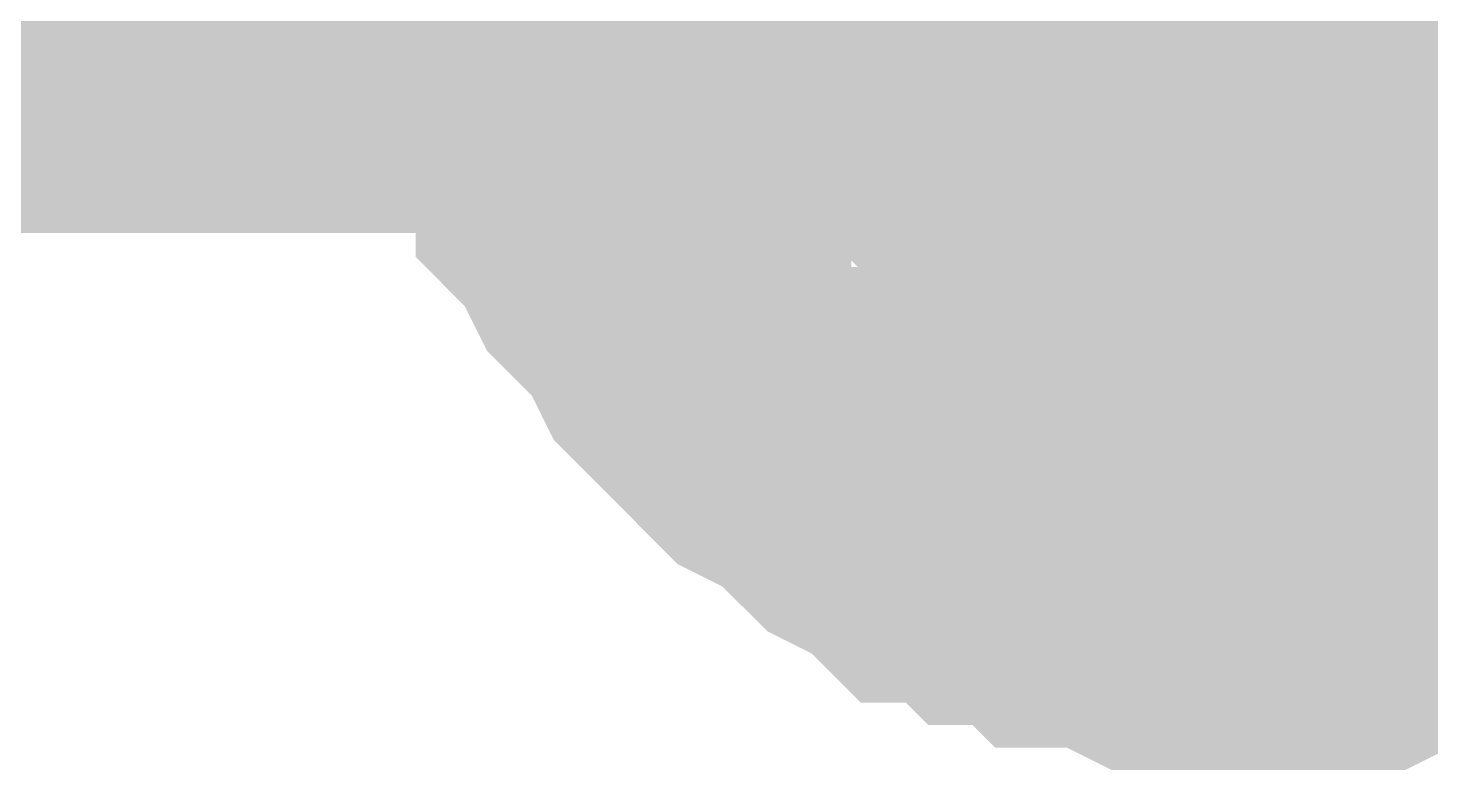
# Model space of a CAD drawing. Header units: inches. Extents: x 0 to 841, y 0 to 594.
# Drawn here: x 518.775 to 520.184, y 39.086 to 39.831 of the extents above; entities that cross this region are included whole.
import ezdxf

# ---------------------------------------------------------------- set-up
doc = ezdxf.new("R2010")
doc.units = ezdxf.units.IN
doc.layers.add('Sheet', color=255, linetype='Continuous')

msp = doc.modelspace()

# ---------------------------------------------------------------- linework, layer by layer
at = {"layer": 'Sheet'}
for points in [[(520.0105, 44.9857, 0.7493, 0.7493, 0), (520.0105, 39.9998, 0.7493, 0.7493, 0)], [(515.0025, 39.9998, 0.7493, 0.7493, 0), (520.0105, 39.9998, 0.7493, 0.7493, 0)], [(520.0105, 39.9998, 0.7493, 0.7493, 0), (520.0105, 39.9998, 0.7493, 0.7493, 0), (554.9998, 39.9998, 0.7493, 0.7493, 0)], [(520.0105, 39.2362, 0.2997, 0.2997, 0), (519.9656, 39.2362, 0.2997, 0.2997, 0), (519.9207, 39.2362, 0.2997, 0.2997, 0), (519.8983, 39.2362, 0.2997, 0.2997, 0), (519.8533, 39.2586, 0.2997, 0.2997, 0), (519.8084, 39.2586, 0.2997, 0.2997, 0), (519.786, 39.2811, 0.2997, 0.2997, 0), (519.7411, 39.2811, 0.2997, 0.2997, 0), (519.7186, 39.3035, 0.2997, 0.2997, 0), (519.6737, 39.3035, 0.2997, 0.2997, 0), (519.6512, 39.326, 0.2997, 0.2997, 0), (519.6063, 39.3485, 0.2997, 0.2997, 0), (519.5838, 39.3709, 0.2997, 0.2997, 0), (519.5614, 39.3934, 0.2997, 0.2997, 0), (519.5165, 39.4158, 0.2997, 0.2997, 0), (519.494, 39.4383, 0.2997, 0.2997, 0), (519.4716, 39.4608, 0.2997, 0.2997, 0), (519.4491, 39.4832, 0.2997, 0.2997, 0), (519.4266, 39.5057, 0.2997, 0.2997, 0), (519.4042, 39.5506, 0.2997, 0.2997, 0), (519.3817, 39.573, 0.2997, 0.2997, 0), (519.3593, 39.5955, 0.2997, 0.2997, 0), (519.3368, 39.6404, 0.2997, 0.2997, 0), (519.3144, 39.6629, 0.2997, 0.2997, 0), (519.3144, 39.7078, 0.2997, 0.2997, 0), (519.2919, 39.7303, 0.2997, 0.2997, 0), (519.2919, 39.7752, 0.2997, 0.2997, 0), (519.2694, 39.7976, 0.2997, 0.2997, 0), (519.2694, 39.8426, 0.2997, 0.2997, 0), (519.247, 39.8875, 0.2997, 0.2997, 0), (519.247, 39.9099, 0.2997, 0.2997, 0), (519.247, 39.9549, 0.2997, 0.2997, 0), (519.247, 39.9998, 0.2997, 0.2997, 0)], [(520.0105, 39.2362, 0.2997, 0.2997, 0), (519.9656, 39.2362, 0.2997, 0.2997, 0), (519.9207, 39.2362, 0.2997, 0.2997, 0), (519.8983, 39.2362, 0.2997, 0.2997, 0), (519.8533, 39.2586, 0.2997, 0.2997, 0), (519.8084, 39.2586, 0.2997, 0.2997, 0), (519.786, 39.2811, 0.2997, 0.2997, 0), (519.7411, 39.2811, 0.2997, 0.2997, 0), (519.7186, 39.3035, 0.2997, 0.2997, 0), (519.6737, 39.3035, 0.2997, 0.2997, 0), (519.6512, 39.326, 0.2997, 0.2997, 0), (519.6063, 39.3485, 0.2997, 0.2997, 0), (519.5838, 39.3709, 0.2997, 0.2997, 0), (519.5614, 39.3934, 0.2997, 0.2997, 0), (519.5165, 39.4158, 0.2997, 0.2997, 0), (519.494, 39.4383, 0.2997, 0.2997, 0), (519.4716, 39.4608, 0.2997, 0.2997, 0), (519.4491, 39.4832, 0.2997, 0.2997, 0), (519.4266, 39.5057, 0.2997, 0.2997, 0), (519.4042, 39.5506, 0.2997, 0.2997, 0), (519.3817, 39.573, 0.2997, 0.2997, 0), (519.3593, 39.5955, 0.2997, 0.2997, 0), (519.3368, 39.6404, 0.2997, 0.2997, 0), (519.3144, 39.6629, 0.2997, 0.2997, 0), (519.3144, 39.7078, 0.2997, 0.2997, 0), (519.2919, 39.7303, 0.2997, 0.2997, 0), (519.2919, 39.7752, 0.2997, 0.2997, 0), (519.2694, 39.7976, 0.2997, 0.2997, 0), (519.2694, 39.8426, 0.2997, 0.2997, 0), (519.247, 39.8875, 0.2997, 0.2997, 0), (519.247, 39.9099, 0.2997, 0.2997, 0), (519.247, 39.9549, 0.2997, 0.2997, 0), (519.247, 39.9998, 0.2997, 0.2997, 0)], [(520.0105, 39.2362, 0.2997, 0.2997, 0), (519.9656, 39.2362, 0.2997, 0.2997, 0), (519.9207, 39.2362, 0.2997, 0.2997, 0), (519.8983, 39.2362, 0.2997, 0.2997, 0), (519.8533, 39.2586, 0.2997, 0.2997, 0), (519.8084, 39.2586, 0.2997, 0.2997, 0), (519.786, 39.2811, 0.2997, 0.2997, 0), (519.7411, 39.2811, 0.2997, 0.2997, 0), (519.7186, 39.3035, 0.2997, 0.2997, 0), (519.6737, 39.3035, 0.2997, 0.2997, 0), (519.6512, 39.326, 0.2997, 0.2997, 0), (519.6063, 39.3485, 0.2997, 0.2997, 0), (519.5838, 39.3709, 0.2997, 0.2997, 0), (519.5614, 39.3934, 0.2997, 0.2997, 0), (519.5165, 39.4158, 0.2997, 0.2997, 0), (519.494, 39.4383, 0.2997, 0.2997, 0), (519.4716, 39.4608, 0.2997, 0.2997, 0), (519.4491, 39.4832, 0.2997, 0.2997, 0), (519.4266, 39.5057, 0.2997, 0.2997, 0), (519.4042, 39.5506, 0.2997, 0.2997, 0), (519.3817, 39.573, 0.2997, 0.2997, 0), (519.3593, 39.5955, 0.2997, 0.2997, 0), (519.3368, 39.6404, 0.2997, 0.2997, 0), (519.3144, 39.6629, 0.2997, 0.2997, 0), (519.3144, 39.7078, 0.2997, 0.2997, 0), (519.2919, 39.7303, 0.2997, 0.2997, 0), (519.2919, 39.7752, 0.2997, 0.2997, 0), (519.2694, 39.7976, 0.2997, 0.2997, 0), (519.2694, 39.8426, 0.2997, 0.2997, 0), (519.247, 39.8875, 0.2997, 0.2997, 0), (519.247, 39.9099, 0.2997, 0.2997, 0), (519.247, 39.9549, 0.2997, 0.2997, 0), (519.247, 39.9998, 0.2997, 0.2997, 0)], [(520.0105, 39.2362, 0.2997, 0.2997, 0), (519.9656, 39.2362, 0.2997, 0.2997, 0), (519.9207, 39.2362, 0.2997, 0.2997, 0), (519.8983, 39.2362, 0.2997, 0.2997, 0), (519.8533, 39.2586, 0.2997, 0.2997, 0), (519.8084, 39.2586, 0.2997, 0.2997, 0), (519.786, 39.2811, 0.2997, 0.2997, 0), (519.7411, 39.2811, 0.2997, 0.2997, 0), (519.7186, 39.3035, 0.2997, 0.2997, 0), (519.6737, 39.3035, 0.2997, 0.2997, 0), (519.6512, 39.326, 0.2997, 0.2997, 0), (519.6063, 39.3485, 0.2997, 0.2997, 0), (519.5838, 39.3709, 0.2997, 0.2997, 0), (519.5614, 39.3934, 0.2997, 0.2997, 0), (519.5165, 39.4158, 0.2997, 0.2997, 0), (519.494, 39.4383, 0.2997, 0.2997, 0), (519.4716, 39.4608, 0.2997, 0.2997, 0), (519.4491, 39.4832, 0.2997, 0.2997, 0), (519.4266, 39.5057, 0.2997, 0.2997, 0), (519.4042, 39.5506, 0.2997, 0.2997, 0), (519.3817, 39.573, 0.2997, 0.2997, 0), (519.3593, 39.5955, 0.2997, 0.2997, 0), (519.3368, 39.6404, 0.2997, 0.2997, 0), (519.3144, 39.6629, 0.2997, 0.2997, 0), (519.3144, 39.7078, 0.2997, 0.2997, 0), (519.2919, 39.7303, 0.2997, 0.2997, 0), (519.2919, 39.7752, 0.2997, 0.2997, 0), (519.2694, 39.7976, 0.2997, 0.2997, 0), (519.2694, 39.8426, 0.2997, 0.2997, 0), (519.247, 39.8875, 0.2997, 0.2997, 0), (519.247, 39.9099, 0.2997, 0.2997, 0), (519.247, 39.9549, 0.2997, 0.2997, 0), (519.247, 39.9998, 0.2997, 0.2997, 0)], [(520.0105, 39.2362, 0.2997, 0.2997, 0), (519.9656, 39.2362, 0.2997, 0.2997, 0), (519.9207, 39.2362, 0.2997, 0.2997, 0), (519.8983, 39.2362, 0.2997, 0.2997, 0), (519.8533, 39.2586, 0.2997, 0.2997, 0), (519.8084, 39.2586, 0.2997, 0.2997, 0), (519.786, 39.2811, 0.2997, 0.2997, 0), (519.7411, 39.2811, 0.2997, 0.2997, 0), (519.7186, 39.3035, 0.2997, 0.2997, 0), (519.6737, 39.3035, 0.2997, 0.2997, 0), (519.6512, 39.326, 0.2997, 0.2997, 0), (519.6063, 39.3485, 0.2997, 0.2997, 0), (519.5838, 39.3709, 0.2997, 0.2997, 0), (519.5614, 39.3934, 0.2997, 0.2997, 0), (519.5165, 39.4158, 0.2997, 0.2997, 0), (519.494, 39.4383, 0.2997, 0.2997, 0), (519.4716, 39.4608, 0.2997, 0.2997, 0), (519.4491, 39.4832, 0.2997, 0.2997, 0), (519.4266, 39.5057, 0.2997, 0.2997, 0), (519.4042, 39.5506, 0.2997, 0.2997, 0), (519.3817, 39.573, 0.2997, 0.2997, 0), (519.3593, 39.5955, 0.2997, 0.2997, 0), (519.3368, 39.6404, 0.2997, 0.2997, 0), (519.3144, 39.6629, 0.2997, 0.2997, 0), (519.3144, 39.7078, 0.2997, 0.2997, 0), (519.2919, 39.7303, 0.2997, 0.2997, 0), (519.2919, 39.7752, 0.2997, 0.2997, 0), (519.2694, 39.7976, 0.2997, 0.2997, 0), (519.2694, 39.8426, 0.2997, 0.2997, 0), (519.247, 39.8875, 0.2997, 0.2997, 0), (519.247, 39.9099, 0.2997, 0.2997, 0), (519.247, 39.9549, 0.2997, 0.2997, 0), (519.247, 39.9998, 0.2997, 0.2997, 0)], [(520.0105, 39.4832, 0.2997, 0.2997, 0), (519.9881, 39.4832, 0.2997, 0.2997, 0), (519.9656, 39.4832, 0.2997, 0.2997, 0), (519.9207, 39.4832, 0.2997, 0.2997, 0), (519.8983, 39.4832, 0.2997, 0.2997, 0), (519.8758, 39.5057, 0.2997, 0.2997, 0), (519.8533, 39.5057, 0.2997, 0.2997, 0), (519.8309, 39.5057, 0.2997, 0.2997, 0), (519.8084, 39.5281, 0.2997, 0.2997, 0), (519.786, 39.5281, 0.2997, 0.2997, 0), (519.7635, 39.5506, 0.2997, 0.2997, 0), (519.7411, 39.5506, 0.2997, 0.2997, 0), (519.7186, 39.573, 0.2997, 0.2997, 0), (519.6961, 39.573, 0.2997, 0.2997, 0), (519.6737, 39.5955, 0.2997, 0.2997, 0), (519.6512, 39.618, 0.2997, 0.2997, 0), (519.6512, 39.6404, 0.2997, 0.2997, 0), (519.6288, 39.6404, 0.2997, 0.2997, 0), (519.6063, 39.6629, 0.2997, 0.2997, 0), (519.5838, 39.6853, 0.2997, 0.2997, 0), (519.5838, 39.7078, 0.2997, 0.2997, 0), (519.5614, 39.7303, 0.2997, 0.2997, 0), (519.5614, 39.7527, 0.2997, 0.2997, 0), (519.5389, 39.7752, 0.2997, 0.2997, 0), (519.5389, 39.7976, 0.2997, 0.2997, 0), (519.5165, 39.8201, 0.2997, 0.2997, 0), (519.5165, 39.8426, 0.2997, 0.2997, 0), (519.5165, 39.865, 0.2997, 0.2997, 0), (519.494, 39.8875, 0.2997, 0.2997, 0), (519.494, 39.9099, 0.2997, 0.2997, 0), (519.494, 39.9549, 0.2997, 0.2997, 0), (519.494, 39.9773, 0.2997, 0.2997, 0), (519.494, 39.9998, 0.2997, 0.2997, 0)], [(520.0105, 39.4832, 0.2997, 0.2997, 0), (519.9881, 39.4832, 0.2997, 0.2997, 0), (519.9656, 39.4832, 0.2997, 0.2997, 0), (519.9207, 39.4832, 0.2997, 0.2997, 0), (519.8983, 39.4832, 0.2997, 0.2997, 0), (519.8758, 39.5057, 0.2997, 0.2997, 0), (519.8533, 39.5057, 0.2997, 0.2997, 0), (519.8309, 39.5057, 0.2997, 0.2997, 0), (519.8084, 39.5281, 0.2997, 0.2997, 0), (519.786, 39.5281, 0.2997, 0.2997, 0), (519.7635, 39.5506, 0.2997, 0.2997, 0), (519.7411, 39.5506, 0.2997, 0.2997, 0), (519.7186, 39.573, 0.2997, 0.2997, 0), (519.6961, 39.573, 0.2997, 0.2997, 0), (519.6737, 39.5955, 0.2997, 0.2997, 0), (519.6512, 39.618, 0.2997, 0.2997, 0), (519.6512, 39.6404, 0.2997, 0.2997, 0), (519.6288, 39.6404, 0.2997, 0.2997, 0), (519.6063, 39.6629, 0.2997, 0.2997, 0), (519.5838, 39.6853, 0.2997, 0.2997, 0), (519.5838, 39.7078, 0.2997, 0.2997, 0), (519.5614, 39.7303, 0.2997, 0.2997, 0), (519.5614, 39.7527, 0.2997, 0.2997, 0), (519.5389, 39.7752, 0.2997, 0.2997, 0), (519.5389, 39.7976, 0.2997, 0.2997, 0), (519.5165, 39.8201, 0.2997, 0.2997, 0), (519.5165, 39.8426, 0.2997, 0.2997, 0), (519.5165, 39.865, 0.2997, 0.2997, 0), (519.494, 39.8875, 0.2997, 0.2997, 0), (519.494, 39.9099, 0.2997, 0.2997, 0), (519.494, 39.9549, 0.2997, 0.2997, 0), (519.494, 39.9773, 0.2997, 0.2997, 0), (519.494, 39.9998, 0.2997, 0.2997, 0)], [(520.0105, 39.4832, 0.2997, 0.2997, 0), (519.9881, 39.4832, 0.2997, 0.2997, 0), (519.9656, 39.4832, 0.2997, 0.2997, 0), (519.9207, 39.4832, 0.2997, 0.2997, 0), (519.8983, 39.4832, 0.2997, 0.2997, 0), (519.8758, 39.5057, 0.2997, 0.2997, 0), (519.8533, 39.5057, 0.2997, 0.2997, 0), (519.8309, 39.5057, 0.2997, 0.2997, 0), (519.8084, 39.5281, 0.2997, 0.2997, 0), (519.786, 39.5281, 0.2997, 0.2997, 0), (519.7635, 39.5506, 0.2997, 0.2997, 0), (519.7411, 39.5506, 0.2997, 0.2997, 0), (519.7186, 39.573, 0.2997, 0.2997, 0), (519.6961, 39.573, 0.2997, 0.2997, 0), (519.6737, 39.5955, 0.2997, 0.2997, 0), (519.6512, 39.618, 0.2997, 0.2997, 0), (519.6512, 39.6404, 0.2997, 0.2997, 0), (519.6288, 39.6404, 0.2997, 0.2997, 0), (519.6063, 39.6629, 0.2997, 0.2997, 0), (519.5838, 39.6853, 0.2997, 0.2997, 0), (519.5838, 39.7078, 0.2997, 0.2997, 0), (519.5614, 39.7303, 0.2997, 0.2997, 0), (519.5614, 39.7527, 0.2997, 0.2997, 0), (519.5389, 39.7752, 0.2997, 0.2997, 0), (519.5389, 39.7976, 0.2997, 0.2997, 0), (519.5165, 39.8201, 0.2997, 0.2997, 0), (519.5165, 39.8426, 0.2997, 0.2997, 0), (519.5165, 39.865, 0.2997, 0.2997, 0), (519.494, 39.8875, 0.2997, 0.2997, 0), (519.494, 39.9099, 0.2997, 0.2997, 0), (519.494, 39.9549, 0.2997, 0.2997, 0), (519.494, 39.9773, 0.2997, 0.2997, 0), (519.494, 39.9998, 0.2997, 0.2997, 0)], [(520.0105, 39.2362, 0.0991, 0.0991, 0), (519.9656, 39.2362, 0.0991, 0.0991, 0), (519.9207, 39.2362, 0.0991, 0.0991, 0), (519.8983, 39.2362, 0.0991, 0.0991, 0), (519.8533, 39.2586, 0.0991, 0.0991, 0), (519.8084, 39.2586, 0.0991, 0.0991, 0), (519.786, 39.2811, 0.0991, 0.0991, 0), (519.7411, 39.2811, 0.0991, 0.0991, 0), (519.7186, 39.3035, 0.0991, 0.0991, 0), (519.6737, 39.3035, 0.0991, 0.0991, 0), (519.6512, 39.326, 0.0991, 0.0991, 0), (519.6063, 39.3485, 0.0991, 0.0991, 0), (519.5838, 39.3709, 0.0991, 0.0991, 0), (519.5614, 39.3934, 0.0991, 0.0991, 0), (519.5165, 39.4158, 0.0991, 0.0991, 0), (519.494, 39.4383, 0.0991, 0.0991, 0), (519.4716, 39.4608, 0.0991, 0.0991, 0), (519.4491, 39.4832, 0.0991, 0.0991, 0), (519.4266, 39.5057, 0.0991, 0.0991, 0), (519.4042, 39.5506, 0.0991, 0.0991, 0), (519.3817, 39.573, 0.0991, 0.0991, 0), (519.3593, 39.5955, 0.0991, 0.0991, 0), (519.3368, 39.6404, 0.0991, 0.0991, 0), (519.3144, 39.6629, 0.0991, 0.0991, 0), (519.3144, 39.7078, 0.0991, 0.0991, 0), (519.2919, 39.7303, 0.0991, 0.0991, 0), (519.2919, 39.7752, 0.0991, 0.0991, 0), (519.2694, 39.7976, 0.0991, 0.0991, 0), (519.2694, 39.8426, 0.0991, 0.0991, 0), (519.247, 39.8875, 0.0991, 0.0991, 0)], [(520.0105, 39.2362, 0.0991, 0.0991, 0), (519.9656, 39.2362, 0.0991, 0.0991, 0), (519.9207, 39.2362, 0.0991, 0.0991, 0), (519.8983, 39.2362, 0.0991, 0.0991, 0), (519.8533, 39.2586, 0.0991, 0.0991, 0), (519.8084, 39.2586, 0.0991, 0.0991, 0), (519.786, 39.2811, 0.0991, 0.0991, 0), (519.7411, 39.2811, 0.0991, 0.0991, 0), (519.7186, 39.3035, 0.0991, 0.0991, 0), (519.6737, 39.3035, 0.0991, 0.0991, 0), (519.6512, 39.326, 0.0991, 0.0991, 0), (519.6063, 39.3485, 0.0991, 0.0991, 0), (519.5838, 39.3709, 0.0991, 0.0991, 0), (519.5614, 39.3934, 0.0991, 0.0991, 0), (519.5165, 39.4158, 0.0991, 0.0991, 0), (519.494, 39.4383, 0.0991, 0.0991, 0), (519.4716, 39.4608, 0.0991, 0.0991, 0), (519.4491, 39.4832, 0.0991, 0.0991, 0), (519.4266, 39.5057, 0.0991, 0.0991, 0), (519.4042, 39.5506, 0.0991, 0.0991, 0), (519.3817, 39.573, 0.0991, 0.0991, 0), (519.3593, 39.5955, 0.0991, 0.0991, 0), (519.3368, 39.6404, 0.0991, 0.0991, 0), (519.3144, 39.6629, 0.0991, 0.0991, 0), (519.3144, 39.7078, 0.0991, 0.0991, 0), (519.2919, 39.7303, 0.0991, 0.0991, 0), (519.2919, 39.7752, 0.0991, 0.0991, 0), (519.2694, 39.7976, 0.0991, 0.0991, 0), (519.2694, 39.8426, 0.0991, 0.0991, 0), (519.247, 39.8875, 0.0991, 0.0991, 0)], [(520.0105, 39.2362, 0.0991, 0.0991, 0), (519.9656, 39.2362, 0.0991, 0.0991, 0), (519.9207, 39.2362, 0.0991, 0.0991, 0), (519.8983, 39.2362, 0.0991, 0.0991, 0), (519.8533, 39.2586, 0.0991, 0.0991, 0), (519.8084, 39.2586, 0.0991, 0.0991, 0), (519.786, 39.2811, 0.0991, 0.0991, 0), (519.7411, 39.2811, 0.0991, 0.0991, 0), (519.7186, 39.3035, 0.0991, 0.0991, 0), (519.6737, 39.3035, 0.0991, 0.0991, 0), (519.6512, 39.326, 0.0991, 0.0991, 0), (519.6063, 39.3485, 0.0991, 0.0991, 0), (519.5838, 39.3709, 0.0991, 0.0991, 0), (519.5614, 39.3934, 0.0991, 0.0991, 0), (519.5165, 39.4158, 0.0991, 0.0991, 0), (519.494, 39.4383, 0.0991, 0.0991, 0), (519.4716, 39.4608, 0.0991, 0.0991, 0), (519.4491, 39.4832, 0.0991, 0.0991, 0), (519.4266, 39.5057, 0.0991, 0.0991, 0), (519.4042, 39.5506, 0.0991, 0.0991, 0), (519.3817, 39.573, 0.0991, 0.0991, 0), (519.3593, 39.5955, 0.0991, 0.0991, 0), (519.3368, 39.6404, 0.0991, 0.0991, 0), (519.3144, 39.6629, 0.0991, 0.0991, 0), (519.3144, 39.7078, 0.0991, 0.0991, 0), (519.2919, 39.7303, 0.0991, 0.0991, 0), (519.2919, 39.7752, 0.0991, 0.0991, 0), (519.2694, 39.7976, 0.0991, 0.0991, 0), (519.2694, 39.8426, 0.0991, 0.0991, 0), (519.247, 39.8875, 0.0991, 0.0991, 0)], [(520.0105, 39.2362, 0.0991, 0.0991, 0), (519.9656, 39.2362, 0.0991, 0.0991, 0), (519.9207, 39.2362, 0.0991, 0.0991, 0), (519.8983, 39.2362, 0.0991, 0.0991, 0), (519.8533, 39.2586, 0.0991, 0.0991, 0), (519.8084, 39.2586, 0.0991, 0.0991, 0), (519.786, 39.2811, 0.0991, 0.0991, 0), (519.7411, 39.2811, 0.0991, 0.0991, 0), (519.7186, 39.3035, 0.0991, 0.0991, 0), (519.6737, 39.3035, 0.0991, 0.0991, 0), (519.6512, 39.326, 0.0991, 0.0991, 0), (519.6063, 39.3485, 0.0991, 0.0991, 0), (519.5838, 39.3709, 0.0991, 0.0991, 0), (519.5614, 39.3934, 0.0991, 0.0991, 0), (519.5165, 39.4158, 0.0991, 0.0991, 0), (519.494, 39.4383, 0.0991, 0.0991, 0), (519.4716, 39.4608, 0.0991, 0.0991, 0), (519.4491, 39.4832, 0.0991, 0.0991, 0), (519.4266, 39.5057, 0.0991, 0.0991, 0), (519.4042, 39.5506, 0.0991, 0.0991, 0), (519.3817, 39.573, 0.0991, 0.0991, 0), (519.3593, 39.5955, 0.0991, 0.0991, 0), (519.3368, 39.6404, 0.0991, 0.0991, 0), (519.3144, 39.6629, 0.0991, 0.0991, 0), (519.3144, 39.7078, 0.0991, 0.0991, 0), (519.2919, 39.7303, 0.0991, 0.0991, 0), (519.2919, 39.7752, 0.0991, 0.0991, 0), (519.2694, 39.7976, 0.0991, 0.0991, 0), (519.2694, 39.8426, 0.0991, 0.0991, 0), (519.247, 39.8875, 0.0991, 0.0991, 0)], [(520.0105, 39.2362, 0.0991, 0.0991, 0), (519.9656, 39.2362, 0.0991, 0.0991, 0), (519.9207, 39.2362, 0.0991, 0.0991, 0), (519.8983, 39.2362, 0.0991, 0.0991, 0), (519.8533, 39.2586, 0.0991, 0.0991, 0), (519.8084, 39.2586, 0.0991, 0.0991, 0), (519.786, 39.2811, 0.0991, 0.0991, 0), (519.7411, 39.2811, 0.0991, 0.0991, 0), (519.7186, 39.3035, 0.0991, 0.0991, 0), (519.6737, 39.3035, 0.0991, 0.0991, 0), (519.6512, 39.326, 0.0991, 0.0991, 0), (519.6063, 39.3485, 0.0991, 0.0991, 0), (519.5838, 39.3709, 0.0991, 0.0991, 0), (519.5614, 39.3934, 0.0991, 0.0991, 0), (519.5165, 39.4158, 0.0991, 0.0991, 0), (519.494, 39.4383, 0.0991, 0.0991, 0), (519.4716, 39.4608, 0.0991, 0.0991, 0), (519.4491, 39.4832, 0.0991, 0.0991, 0), (519.4266, 39.5057, 0.0991, 0.0991, 0), (519.4042, 39.5506, 0.0991, 0.0991, 0), (519.3817, 39.573, 0.0991, 0.0991, 0), (519.3593, 39.5955, 0.0991, 0.0991, 0), (519.3368, 39.6404, 0.0991, 0.0991, 0), (519.3144, 39.6629, 0.0991, 0.0991, 0), (519.3144, 39.7078, 0.0991, 0.0991, 0), (519.2919, 39.7303, 0.0991, 0.0991, 0), (519.2919, 39.7752, 0.0991, 0.0991, 0), (519.2694, 39.7976, 0.0991, 0.0991, 0), (519.2694, 39.8426, 0.0991, 0.0991, 0), (519.247, 39.8875, 0.0991, 0.0991, 0)], [(520.0105, 39.4832, 0.0991, 0.0991, 0), (519.9881, 39.4832, 0.0991, 0.0991, 0), (519.9656, 39.4832, 0.0991, 0.0991, 0), (519.9207, 39.4832, 0.0991, 0.0991, 0), (519.8983, 39.4832, 0.0991, 0.0991, 0), (519.8758, 39.5057, 0.0991, 0.0991, 0), (519.8533, 39.5057, 0.0991, 0.0991, 0), (519.8309, 39.5057, 0.0991, 0.0991, 0), (519.8084, 39.5281, 0.0991, 0.0991, 0), (519.786, 39.5281, 0.0991, 0.0991, 0), (519.7635, 39.5506, 0.0991, 0.0991, 0), (519.7411, 39.5506, 0.0991, 0.0991, 0), (519.7186, 39.573, 0.0991, 0.0991, 0), (519.6961, 39.573, 0.0991, 0.0991, 0), (519.6737, 39.5955, 0.0991, 0.0991, 0), (519.6512, 39.618, 0.0991, 0.0991, 0), (519.6512, 39.6404, 0.0991, 0.0991, 0), (519.6288, 39.6404, 0.0991, 0.0991, 0), (519.6063, 39.6629, 0.0991, 0.0991, 0), (519.5838, 39.6853, 0.0991, 0.0991, 0), (519.5838, 39.7078, 0.0991, 0.0991, 0), (519.5614, 39.7303, 0.0991, 0.0991, 0), (519.5614, 39.7527, 0.0991, 0.0991, 0), (519.5389, 39.7752, 0.0991, 0.0991, 0), (519.5389, 39.7976, 0.0991, 0.0991, 0), (519.5165, 39.8201, 0.0991, 0.0991, 0), (519.5165, 39.8426, 0.0991, 0.0991, 0), (519.5165, 39.865, 0.0991, 0.0991, 0), (519.494, 39.8875, 0.0991, 0.0991, 0)], [(520.0105, 39.4832, 0.0991, 0.0991, 0), (519.9881, 39.4832, 0.0991, 0.0991, 0), (519.9656, 39.4832, 0.0991, 0.0991, 0), (519.9207, 39.4832, 0.0991, 0.0991, 0), (519.8983, 39.4832, 0.0991, 0.0991, 0), (519.8758, 39.5057, 0.0991, 0.0991, 0), (519.8533, 39.5057, 0.0991, 0.0991, 0), (519.8309, 39.5057, 0.0991, 0.0991, 0), (519.8084, 39.5281, 0.0991, 0.0991, 0), (519.786, 39.5281, 0.0991, 0.0991, 0), (519.7635, 39.5506, 0.0991, 0.0991, 0), (519.7411, 39.5506, 0.0991, 0.0991, 0), (519.7186, 39.573, 0.0991, 0.0991, 0), (519.6961, 39.573, 0.0991, 0.0991, 0), (519.6737, 39.5955, 0.0991, 0.0991, 0), (519.6512, 39.618, 0.0991, 0.0991, 0), (519.6512, 39.6404, 0.0991, 0.0991, 0), (519.6288, 39.6404, 0.0991, 0.0991, 0), (519.6063, 39.6629, 0.0991, 0.0991, 0), (519.5838, 39.6853, 0.0991, 0.0991, 0), (519.5838, 39.7078, 0.0991, 0.0991, 0), (519.5614, 39.7303, 0.0991, 0.0991, 0), (519.5614, 39.7527, 0.0991, 0.0991, 0), (519.5389, 39.7752, 0.0991, 0.0991, 0), (519.5389, 39.7976, 0.0991, 0.0991, 0), (519.5165, 39.8201, 0.0991, 0.0991, 0), (519.5165, 39.8426, 0.0991, 0.0991, 0), (519.5165, 39.865, 0.0991, 0.0991, 0), (519.494, 39.8875, 0.0991, 0.0991, 0)], [(520.0105, 39.4832, 0.0991, 0.0991, 0), (519.9881, 39.4832, 0.0991, 0.0991, 0), (519.9656, 39.4832, 0.0991, 0.0991, 0), (519.9207, 39.4832, 0.0991, 0.0991, 0), (519.8983, 39.4832, 0.0991, 0.0991, 0), (519.8758, 39.5057, 0.0991, 0.0991, 0), (519.8533, 39.5057, 0.0991, 0.0991, 0), (519.8309, 39.5057, 0.0991, 0.0991, 0), (519.8084, 39.5281, 0.0991, 0.0991, 0), (519.786, 39.5281, 0.0991, 0.0991, 0), (519.7635, 39.5506, 0.0991, 0.0991, 0), (519.7411, 39.5506, 0.0991, 0.0991, 0), (519.7186, 39.573, 0.0991, 0.0991, 0), (519.6961, 39.573, 0.0991, 0.0991, 0), (519.6737, 39.5955, 0.0991, 0.0991, 0), (519.6512, 39.618, 0.0991, 0.0991, 0), (519.6512, 39.6404, 0.0991, 0.0991, 0), (519.6288, 39.6404, 0.0991, 0.0991, 0), (519.6063, 39.6629, 0.0991, 0.0991, 0), (519.5838, 39.6853, 0.0991, 0.0991, 0), (519.5838, 39.7078, 0.0991, 0.0991, 0), (519.5614, 39.7303, 0.0991, 0.0991, 0), (519.5614, 39.7527, 0.0991, 0.0991, 0), (519.5389, 39.7752, 0.0991, 0.0991, 0), (519.5389, 39.7976, 0.0991, 0.0991, 0), (519.5165, 39.8201, 0.0991, 0.0991, 0), (519.5165, 39.8426, 0.0991, 0.0991, 0), (519.5165, 39.865, 0.0991, 0.0991, 0), (519.494, 39.8875, 0.0991, 0.0991, 0)], [(520.3474, 39.618, 0.2997, 0.2997, 0), (520.325, 39.5955, 0.2997, 0.2997, 0), (520.3025, 39.573, 0.2997, 0.2997, 0), (520.28, 39.573, 0.2997, 0.2997, 0), (520.2576, 39.5506, 0.2997, 0.2997, 0), (520.2351, 39.5506, 0.2997, 0.2997, 0), (520.2127, 39.5281, 0.2997, 0.2997, 0), (520.2127, 39.5281, 0.2997, 0.2997, 0), (520.1902, 39.5057, 0.2997, 0.2997, 0), (520.1453, 39.5057, 0.2997, 0.2997, 0), (520.1228, 39.5057, 0.2997, 0.2997, 0), (520.1004, 39.4832, 0.2997, 0.2997, 0), (520.0779, 39.4832, 0.2997, 0.2997, 0), (520.0555, 39.4832, 0.2997, 0.2997, 0), (520.033, 39.4832, 0.2997, 0.2997, 0), (520.0105, 39.4832, 0.2997, 0.2997, 0)], [(520.3474, 39.618, 0.2997, 0.2997, 0), (520.325, 39.5955, 0.2997, 0.2997, 0), (520.3025, 39.573, 0.2997, 0.2997, 0), (520.28, 39.573, 0.2997, 0.2997, 0), (520.2576, 39.5506, 0.2997, 0.2997, 0), (520.2351, 39.5506, 0.2997, 0.2997, 0), (520.2127, 39.5281, 0.2997, 0.2997, 0), (520.2127, 39.5281, 0.2997, 0.2997, 0), (520.1902, 39.5057, 0.2997, 0.2997, 0), (520.1453, 39.5057, 0.2997, 0.2997, 0), (520.1228, 39.5057, 0.2997, 0.2997, 0), (520.1004, 39.4832, 0.2997, 0.2997, 0), (520.0779, 39.4832, 0.2997, 0.2997, 0), (520.0555, 39.4832, 0.2997, 0.2997, 0), (520.033, 39.4832, 0.2997, 0.2997, 0), (520.0105, 39.4832, 0.2997, 0.2997, 0)], [(520.3474, 39.618, 0.2997, 0.2997, 0), (520.325, 39.5955, 0.2997, 0.2997, 0), (520.3025, 39.573, 0.2997, 0.2997, 0), (520.28, 39.573, 0.2997, 0.2997, 0), (520.2576, 39.5506, 0.2997, 0.2997, 0), (520.2351, 39.5506, 0.2997, 0.2997, 0), (520.2127, 39.5281, 0.2997, 0.2997, 0), (520.2127, 39.5281, 0.2997, 0.2997, 0), (520.1902, 39.5057, 0.2997, 0.2997, 0), (520.1453, 39.5057, 0.2997, 0.2997, 0), (520.1228, 39.5057, 0.2997, 0.2997, 0), (520.1004, 39.4832, 0.2997, 0.2997, 0), (520.0779, 39.4832, 0.2997, 0.2997, 0), (520.0555, 39.4832, 0.2997, 0.2997, 0), (520.033, 39.4832, 0.2997, 0.2997, 0), (520.0105, 39.4832, 0.2997, 0.2997, 0)], [(520.2351, 39.5506, 0.0991, 0.0991, 0), (520.2127, 39.5281, 0.0991, 0.0991, 0), (520.2127, 39.5281, 0.0991, 0.0991, 0), (520.1902, 39.5057, 0.0991, 0.0991, 0), (520.1453, 39.5057, 0.0991, 0.0991, 0), (520.1228, 39.5057, 0.0991, 0.0991, 0), (520.1004, 39.4832, 0.0991, 0.0991, 0), (520.0779, 39.4832, 0.0991, 0.0991, 0), (520.0555, 39.4832, 0.0991, 0.0991, 0), (520.033, 39.4832, 0.0991, 0.0991, 0), (520.0105, 39.4832, 0.0991, 0.0991, 0)], [(520.2351, 39.5506, 0.0991, 0.0991, 0), (520.2127, 39.5281, 0.0991, 0.0991, 0), (520.2127, 39.5281, 0.0991, 0.0991, 0), (520.1902, 39.5057, 0.0991, 0.0991, 0), (520.1453, 39.5057, 0.0991, 0.0991, 0), (520.1228, 39.5057, 0.0991, 0.0991, 0), (520.1004, 39.4832, 0.0991, 0.0991, 0), (520.0779, 39.4832, 0.0991, 0.0991, 0), (520.0555, 39.4832, 0.0991, 0.0991, 0), (520.033, 39.4832, 0.0991, 0.0991, 0), (520.0105, 39.4832, 0.0991, 0.0991, 0)], [(520.2351, 39.5506, 0.0991, 0.0991, 0), (520.2127, 39.5281, 0.0991, 0.0991, 0), (520.2127, 39.5281, 0.0991, 0.0991, 0), (520.1902, 39.5057, 0.0991, 0.0991, 0), (520.1453, 39.5057, 0.0991, 0.0991, 0), (520.1228, 39.5057, 0.0991, 0.0991, 0), (520.1004, 39.4832, 0.0991, 0.0991, 0), (520.0779, 39.4832, 0.0991, 0.0991, 0), (520.0555, 39.4832, 0.0991, 0.0991, 0), (520.033, 39.4832, 0.0991, 0.0991, 0), (520.0105, 39.4832, 0.0991, 0.0991, 0)], [(520.3699, 39.326, 0.2997, 0.2997, 0), (520.325, 39.3035, 0.2997, 0.2997, 0), (520.3025, 39.3035, 0.2997, 0.2997, 0), (520.2576, 39.2811, 0.2997, 0.2997, 0), (520.2351, 39.2811, 0.2997, 0.2997, 0), (520.1902, 39.2586, 0.2997, 0.2997, 0), (520.1678, 39.2586, 0.2997, 0.2997, 0), (520.1228, 39.2362, 0.2997, 0.2997, 0), (520.0779, 39.2362, 0.2997, 0.2997, 0), (520.0555, 39.2362, 0.2997, 0.2997, 0), (520.0105, 39.2362, 0.2997, 0.2997, 0)], [(520.3699, 39.326, 0.2997, 0.2997, 0), (520.325, 39.3035, 0.2997, 0.2997, 0), (520.3025, 39.3035, 0.2997, 0.2997, 0), (520.2576, 39.2811, 0.2997, 0.2997, 0), (520.2351, 39.2811, 0.2997, 0.2997, 0), (520.1902, 39.2586, 0.2997, 0.2997, 0), (520.1678, 39.2586, 0.2997, 0.2997, 0), (520.1228, 39.2362, 0.2997, 0.2997, 0), (520.0779, 39.2362, 0.2997, 0.2997, 0), (520.0555, 39.2362, 0.2997, 0.2997, 0), (520.0105, 39.2362, 0.2997, 0.2997, 0)], [(520.3699, 39.326, 0.2997, 0.2997, 0), (520.325, 39.3035, 0.2997, 0.2997, 0), (520.3025, 39.3035, 0.2997, 0.2997, 0), (520.2576, 39.2811, 0.2997, 0.2997, 0), (520.2351, 39.2811, 0.2997, 0.2997, 0), (520.1902, 39.2586, 0.2997, 0.2997, 0), (520.1678, 39.2586, 0.2997, 0.2997, 0), (520.1228, 39.2362, 0.2997, 0.2997, 0), (520.0779, 39.2362, 0.2997, 0.2997, 0), (520.0555, 39.2362, 0.2997, 0.2997, 0), (520.0105, 39.2362, 0.2997, 0.2997, 0)], [(520.3699, 39.326, 0.2997, 0.2997, 0), (520.325, 39.3035, 0.2997, 0.2997, 0), (520.3025, 39.3035, 0.2997, 0.2997, 0), (520.2576, 39.2811, 0.2997, 0.2997, 0), (520.2351, 39.2811, 0.2997, 0.2997, 0), (520.1902, 39.2586, 0.2997, 0.2997, 0), (520.1678, 39.2586, 0.2997, 0.2997, 0), (520.1228, 39.2362, 0.2997, 0.2997, 0), (520.0779, 39.2362, 0.2997, 0.2997, 0), (520.0555, 39.2362, 0.2997, 0.2997, 0), (520.0105, 39.2362, 0.2997, 0.2997, 0)], [(520.3699, 39.326, 0.2997, 0.2997, 0), (520.325, 39.3035, 0.2997, 0.2997, 0), (520.3025, 39.3035, 0.2997, 0.2997, 0), (520.2576, 39.2811, 0.2997, 0.2997, 0), (520.2351, 39.2811, 0.2997, 0.2997, 0), (520.1902, 39.2586, 0.2997, 0.2997, 0), (520.1678, 39.2586, 0.2997, 0.2997, 0), (520.1228, 39.2362, 0.2997, 0.2997, 0), (520.0779, 39.2362, 0.2997, 0.2997, 0), (520.0555, 39.2362, 0.2997, 0.2997, 0), (520.0105, 39.2362, 0.2997, 0.2997, 0)], [(520.2351, 39.2811, 0.0991, 0.0991, 0), (520.1902, 39.2586, 0.0991, 0.0991, 0), (520.1678, 39.2586, 0.0991, 0.0991, 0), (520.1228, 39.2362, 0.0991, 0.0991, 0), (520.0779, 39.2362, 0.0991, 0.0991, 0), (520.0555, 39.2362, 0.0991, 0.0991, 0), (520.0105, 39.2362, 0.0991, 0.0991, 0)], [(520.2351, 39.2811, 0.0991, 0.0991, 0), (520.1902, 39.2586, 0.0991, 0.0991, 0), (520.1678, 39.2586, 0.0991, 0.0991, 0), (520.1228, 39.2362, 0.0991, 0.0991, 0), (520.0779, 39.2362, 0.0991, 0.0991, 0), (520.0555, 39.2362, 0.0991, 0.0991, 0), (520.0105, 39.2362, 0.0991, 0.0991, 0)], [(520.2351, 39.2811, 0.0991, 0.0991, 0), (520.1902, 39.2586, 0.0991, 0.0991, 0), (520.1678, 39.2586, 0.0991, 0.0991, 0), (520.1228, 39.2362, 0.0991, 0.0991, 0), (520.0779, 39.2362, 0.0991, 0.0991, 0), (520.0555, 39.2362, 0.0991, 0.0991, 0), (520.0105, 39.2362, 0.0991, 0.0991, 0)], [(520.2351, 39.2811, 0.0991, 0.0991, 0), (520.1902, 39.2586, 0.0991, 0.0991, 0), (520.1678, 39.2586, 0.0991, 0.0991, 0), (520.1228, 39.2362, 0.0991, 0.0991, 0), (520.0779, 39.2362, 0.0991, 0.0991, 0), (520.0555, 39.2362, 0.0991, 0.0991, 0), (520.0105, 39.2362, 0.0991, 0.0991, 0)], [(520.2351, 39.2811, 0.0991, 0.0991, 0), (520.1902, 39.2586, 0.0991, 0.0991, 0), (520.1678, 39.2586, 0.0991, 0.0991, 0), (520.1228, 39.2362, 0.0991, 0.0991, 0), (520.0779, 39.2362, 0.0991, 0.0991, 0), (520.0555, 39.2362, 0.0991, 0.0991, 0), (520.0105, 39.2362, 0.0991, 0.0991, 0)]]:
    msp.add_lwpolyline(points, format="xyseb", dxfattribs=at)
msp.add_lwpolyline([(519.746, 40, 0.508, 0.508, 1), (520.254, 40, 0.508, 0.508, 1)], format="xyseb", close=True, dxfattribs=at)

doc.saveas('drawing.dxf')
